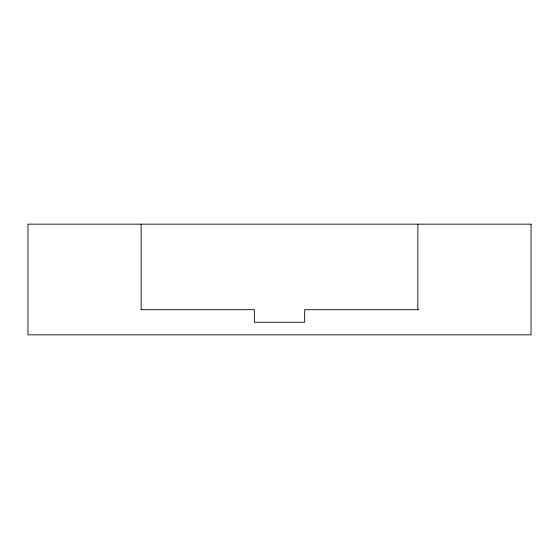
<?xml version="1.0" encoding="UTF-8"?>
<svg xmlns="http://www.w3.org/2000/svg" width="559" height="559" viewBox="0 0 559 559"><rect width="100%" height="100%" fill="white"/><g stroke="black" fill="none" stroke-linecap="round" stroke-linejoin="round"><path stroke-width="0.84" d="M141.092 309.686L254.345 309.686L254.345 322.263L304.655 322.263L304.655 309.686L418.775 309.686M417.852 224.159L417.852 309.686M141.148 224.159L141.148 309.686M531.05 224.159L27.95 224.159L27.95 334.841L531.05 334.841L531.05 224.159"/></g></svg>
